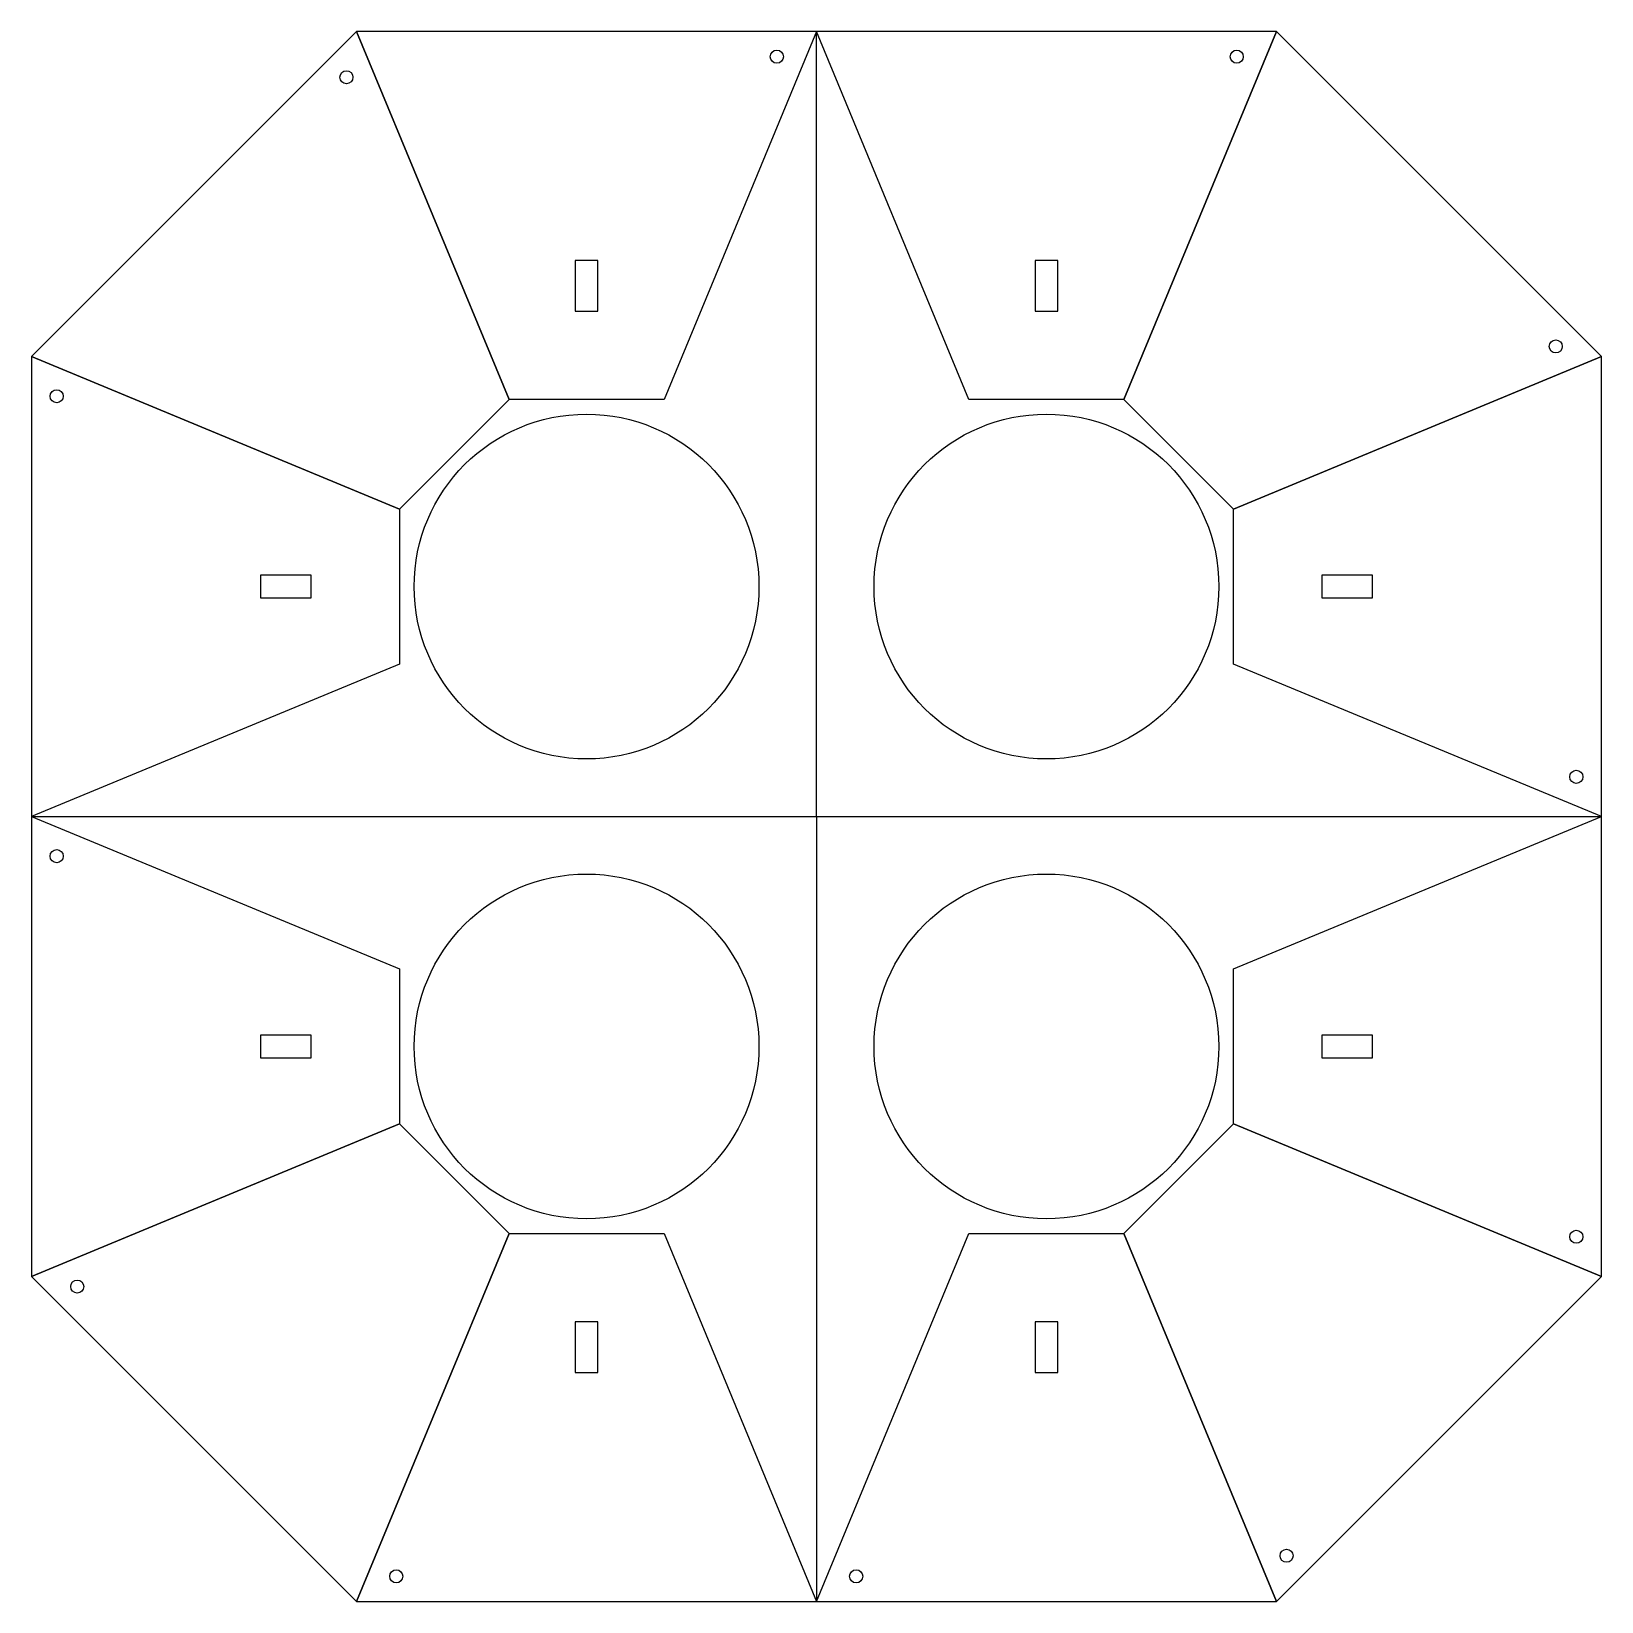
# Model space of a CAD drawing. Extents: x -120 to 120, y -120 to 120.
import ezdxf

# ---------------------------------------------------------------- set-up
doc = ezdxf.new("R2010")
doc.units = 0
doc.layers.get('0').update_dxf_attribs({"linetype": 'continuous'})

# ---------------------------------------------------------------- blocks, each defined once
blk = doc.blocks.new('FUSION001')
at = {"color": 0}
for p, q in [((-70.42, 120.21), (-120.21, 70.42)), ((-70.42, 120.21), (-120.21, 70.42)), ((-70.42, 120.21), (-70.42, 120.21)), ((-70.42, 120.21), (-70.42, 120.21)), ((0, 120.21), (-70.42, 120.21)), ((-70.42, 120.21), (-70.42, 120.21)), ((-70.42, 120.21), (-70.42, 120.21)), ((-70.42, 120.21), (-70.42, 120.21)), ((-70.42, 120.21), (-70.42, 120.21)), ((-70.42, 120.21), (-70.42, 120.21)), ((0, 120.21), (-70.42, 120.21)), ((-70.42, 120.21), (-47.07, 63.84)), ((-47.07, 63.84), (-70.42, 120.21)), ((-70.42, 120.21), (-70.42, 120.21)), ((0, 120.21), (-23.35, 63.84)), ((0, 0), (0, 120.21)), ((70.42, 120.21), (0, 120.21)), ((70.42, 120.21), (0, 120.21)), ((23.35, 63.84), (0, 120.21)), ((47.07, 63.84), (70.42, 120.21)), ((70.42, 120.21), (47.07, 63.84)), ((70.42, 120.21), (70.42, 120.21)), ((70.42, 120.21), (70.42, 120.21)), ((70.42, 120.21), (70.42, 120.21)), ((70.42, 120.21), (70.42, 120.21)), ((70.42, 120.21), (70.42, 120.21)), ((120.21, 70.42), (70.42, 120.21)), ((70.42, 120.21), (70.42, 120.21)), ((70.42, 120.21), (70.42, 120.21)), ((120.21, 70.42), (70.42, 120.21)), ((70.42, 120.21), (70.42, 120.21)), ((-33.46, 85.13), (-36.96, 85.13)), ((-36.96, 85.13), (-36.96, 77.38)), ((-33.46, 77.38), (-33.46, 85.13)), ((33.46, 85.13), (33.46, 77.38)), ((36.96, 85.13), (33.46, 85.13)), ((36.96, 77.38), (36.96, 85.13)), ((-36.96, 77.38), (-33.46, 77.38)), ((33.46, 77.38), (36.96, 77.38)), ((-120.21, 70.42), (-120.21, 70.42)), ((-120.21, 70.42), (-120.21, 70.42)), ((-120.21, 70.42), (-120.21, 70.42)), ((-120.21, 70.42), (-120.21, 0)), ((-120.21, 70.42), (-120.21, 70.42)), ((-120.21, 70.42), (-120.21, 70.42)), ((-120.21, 70.42), (-120.21, 70.42)), ((-120.21, 70.42), (-120.21, 0)), ((-120.21, 70.42), (-120.21, 70.42)), ((-63.84, 47.07), (-120.21, 70.42)), ((-120.21, 70.42), (-63.84, 47.07)), ((-120.21, 70.42), (-120.21, 70.42)), ((120.21, 70.42), (63.84, 47.07)), ((63.84, 47.07), (120.21, 70.42)), ((120.21, 0), (120.21, 70.42)), ((120.21, 70.42), (120.21, 70.42)), ((120.21, 0), (120.21, 70.42)), ((120.21, 70.42), (120.21, 70.42)), ((120.21, 70.42), (120.21, 70.42)), ((120.21, 70.42), (120.21, 70.42)), ((120.21, 70.42), (120.21, 70.42)), ((120.21, 70.42), (120.21, 70.42)), ((120.21, 70.42), (120.21, 70.42)), ((120.21, 70.42), (120.21, 70.42)), ((-47.07, 63.84), (-63.84, 47.07)), ((-23.35, 63.84), (-47.07, 63.84)), ((47.07, 63.84), (23.35, 63.84)), ((63.84, 47.07), (47.07, 63.84)), ((-63.84, 47.07), (-63.84, 23.35)), ((63.84, 23.35), (63.84, 47.07)), ((-77.39, 36.96), (-85.14, 36.96)), ((-85.14, 36.96), (-85.14, 33.46)), ((-77.39, 33.46), (-77.39, 36.96)), ((77.38, 36.96), (77.38, 33.46)), ((85.13, 36.96), (77.38, 36.96)), ((85.13, 33.46), (85.13, 36.96)), ((-85.14, 33.46), (-77.39, 33.46)), ((77.38, 33.46), (85.13, 33.46)), ((-63.84, 23.35), (-120.21, 0)), ((120.21, 0), (63.84, 23.35)), ((-120.21, 0), (0, 0)), ((0, 0), (0, -120.21)), ((0, 0), (120.21, 0)), ((120.21, -70.42), (120.21, 0)), ((-120.21, 0), (-63.84, -23.35)), ((-120.21, 0), (-120.21, -70.42)), ((-120.21, 0), (-120.21, -70.42)), ((63.84, -23.35), (120.21, 0)), ((120.21, -70.42), (120.21, 0)), ((-63.84, -23.35), (-63.84, -47.07)), ((63.84, -47.07), (63.84, -23.35)), ((-77.39, -33.46), (-85.14, -33.46)), ((-85.14, -33.46), (-85.14, -36.96)), ((-77.39, -36.96), (-77.39, -33.46)), ((77.38, -33.46), (77.38, -36.96)), ((85.13, -33.46), (77.38, -33.46)), ((85.13, -36.96), (85.13, -33.46)), ((-85.14, -36.96), (-77.39, -36.96)), ((77.38, -36.96), (85.13, -36.96)), ((-120.21, -70.42), (-63.84, -47.07)), ((-63.84, -47.07), (-120.21, -70.42)), ((-63.84, -47.07), (-47.07, -63.84)), ((47.07, -63.84), (63.84, -47.07)), ((63.84, -47.07), (120.21, -70.42)), ((120.21, -70.42), (63.84, -47.07)), ((-47.07, -63.84), (-70.42, -120.21)), ((-70.42, -120.21), (-47.07, -63.84)), ((-47.07, -63.84), (-23.35, -63.84)), ((-23.35, -63.84), (0, -120.21)), ((0, -120.21), (23.35, -63.84)), ((23.35, -63.84), (47.07, -63.84)), ((70.42, -120.21), (47.07, -63.84)), ((47.07, -63.84), (70.42, -120.21)), ((-120.21, -70.42), (-120.21, -70.42)), ((-120.21, -70.42), (-120.21, -70.42)), ((-120.21, -70.42), (-120.21, -70.42)), ((-120.21, -70.42), (-70.42, -120.21)), ((-120.21, -70.42), (-120.21, -70.42)), ((-120.21, -70.42), (-120.21, -70.42)), ((-120.21, -70.42), (-120.21, -70.42)), ((-120.21, -70.42), (-70.42, -120.21)), ((-120.21, -70.42), (-120.21, -70.42)), ((-120.21, -70.42), (-120.21, -70.42)), ((70.42, -120.21), (120.21, -70.42)), ((70.42, -120.21), (120.21, -70.42)), ((120.21, -70.42), (120.21, -70.42)), ((120.21, -70.42), (120.21, -70.42)), ((120.21, -70.42), (120.21, -70.42)), ((120.21, -70.42), (120.21, -70.42)), ((120.21, -70.42), (120.21, -70.42)), ((120.21, -70.42), (120.21, -70.42)), ((120.21, -70.42), (120.21, -70.42)), ((120.21, -70.42), (120.21, -70.42)), ((-33.46, -77.39), (-36.96, -77.39)), ((-36.96, -77.39), (-36.96, -85.14)), ((-33.46, -85.14), (-33.46, -77.39)), ((36.96, -77.39), (33.46, -77.39)), ((33.46, -77.39), (33.46, -85.14)), ((36.96, -85.14), (36.96, -77.39)), ((-36.96, -85.14), (-33.46, -85.14)), ((33.46, -85.14), (36.96, -85.14)), ((-70.42, -120.21), (0, -120.21)), ((-70.42, -120.21), (-70.42, -120.21)), ((-70.42, -120.21), (-70.42, -120.21)), ((-70.42, -120.21), (-70.42, -120.21)), ((-70.42, -120.21), (-70.42, -120.21)), ((-70.42, -120.21), (0, -120.21)), ((-70.42, -120.21), (-70.42, -120.21)), ((-70.42, -120.21), (-70.42, -120.21)), ((-70.42, -120.21), (-70.42, -120.21)), ((-70.42, -120.21), (-70.42, -120.21)), ((0, -120.21), (70.42, -120.21)), ((0, -120.21), (70.42, -120.21)), ((70.42, -120.21), (70.42, -120.21)), ((70.42, -120.21), (70.42, -120.21)), ((70.42, -120.21), (70.42, -120.21)), ((70.42, -120.21), (70.42, -120.21)), ((70.42, -120.21), (70.42, -120.21)), ((70.42, -120.21), (70.42, -120.21)), ((70.42, -120.21), (70.42, -120.21)), ((70.42, -120.21), (70.42, -120.21))]:
    blk.add_line(p, q, dxfattribs=at)
for centre, radius in [((-6.07, 116.34), 1), ((64.35, 116.34), 1), ((-71.98, 113.19), 1), ((113.19, 71.98), 1), ((-116.34, 64.35), 1), ((-35.21, 35.21), 26.4), ((35.21, 35.21), 26.4), ((116.34, 6.07), 1), ((-116.34, -6.07), 1), ((-35.21, -35.21), 26.4), ((35.21, -35.21), 26.4), ((116.34, -64.35), 1), ((-113.19, -71.98), 1), ((71.98, -113.19), 1), ((-64.35, -116.34), 1), ((6.07, -116.34), 1)]:
    blk.add_circle(centre, radius, dxfattribs=at)

msp = doc.modelspace()

# ---------------------------------------------------------------- block references
at = {"color": 0}
msp.add_blockref('FUSION001', (0, 0), dxfattribs=at)

doc.saveas('drawing.dxf')
